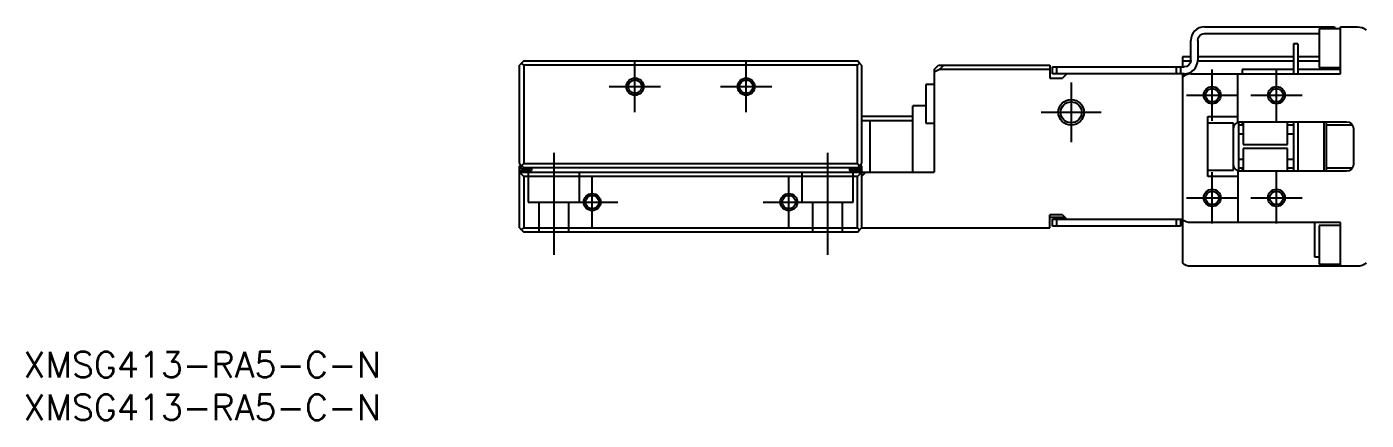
# Model space of a CAD drawing. Extents: x 0 to 566, y -8 to 193.
# Drawn here: x 0.4 to 157, y -8 to 38 of the extents above; entities that cross this region are included whole.
import ezdxf

# ---------------------------------------------------------------- set-up
doc = ezdxf.new("R2010")
doc.units = 0
doc.header["$LTSCALE"] = 0.5
doc.linetypes.add('CENTER', pattern=[50.8, 31.75, -6.35, 6.35, -6.35])
doc.linetypes.add('DASHED', pattern=[19.05, 12.7, -6.35])
for name, color, linetype in [('MSM_CENTER', 1, 'CENTER'), ('MSM_CONTINUOUS', 7, 'CONTINUOUS'), ('MSM_DASHED', 4, 'DASHED'), ('MSM_NARROW', 5, 'CONTINUOUS'), ('MSM_PART_NUMBER', 7, 'CONTINUOUS')]:
    doc.layers.add(name, color=color, linetype=linetype)
doc.styles.get("Standard").update_dxf_attribs({"font": 'txt.shx', "height": 1, "bigfont": 'bigfont.shx'})

# ---------------------------------------------------------------- blocks, each defined once
blk = doc.blocks.new('*U2')
at = {"layer": 'MSM_PART_NUMBER'}
blk.add_text('XMSG413-RA5-C-N', height=3, dxfattribs=at).set_placement((0, -3))
blk = doc.blocks.new('*U3')
at = {"layer": 'MSM_PART_NUMBER'}
blk.add_text('XMSG413-RA5-C-N', height=3, dxfattribs=at).set_placement((0, -8))

msp = doc.modelspace()

# ---------------------------------------------------------------- linework, layer by layer
at = {"layer": 'MSM_CENTER'}
for p, q in [((71.5, 28), (71.5, 34)), ((84.5, 28), (84.5, 34)), ((139, 27), (139, 33)), ((146.5, 27), (146.5, 33)), ((122.5, 31.5), (122.5, 24.5)), ((68.5, 31), (74.5, 31)), ((81.5, 31), (87.5, 31)), ((136, 30), (142, 30)), ((143.5, 30), (149.5, 30)), ((119, 28), (126, 28)), ((62, 23.26), (62, 11.33)), ((94, 23.26), (94, 11.33)), ((66.5, 14.5), (66.5, 20.5)), ((89.5, 14.5), (89.5, 20.5)), ((139, 15), (139, 21)), ((146.5, 15), (146.5, 21)), ((63.5, 17.5), (69.5, 17.5)), ((86.5, 17.5), (92.5, 17.5)), ((136, 18), (142, 18)), ((143.5, 18), (149.5, 18))]:
    msp.add_line(p, q, dxfattribs=at)
at = {"layer": 'MSM_CONTINUOUS'}
for p, q in [((138.1, 38), (153.3, 38)), ((154, 37.75), (151.5, 37.75)), ((151.5, 37.75), (151.5, 33.25)), ((152.8, 37.75), (152.8, 38)), ((153.3, 38), (153.3, 37.75)), ((154, 38), (156, 38)), ((154, 32.5), (154, 38)), ((136.5, 34.1), (136.5, 36.4)), ((137.3, 36.4), (137.3, 34.1)), ((138.1, 37.2), (151.5, 37.2)), ((136.5, 34.5), (135.5, 34.5)), ((135.5, 34.5), (135.5, 33.3)), ((148.5, 34.5), (137.3, 34.5)), ((148.5, 36), (148.5, 32.5)), ((149, 36), (148.5, 36)), ((149, 36), (149, 32.5)), ((151.5, 34.5), (149, 34.5)), ((58.25, 33.75), (58, 33.5)), ((58, 22), (58, 33.5)), ((58.5, 34), (58.25, 33.75)), ((58.5, 33.5), (58.25, 33.75)), ((58.5, 34), (97.5, 34)), ((58.5, 33.5), (58.5, 22)), ((97.5, 33.5), (58.5, 33.5)), ((97.75, 33.75), (97.5, 34)), ((97.75, 33.75), (97.5, 33.5)), ((97.5, 22), (97.5, 33.5)), ((98, 33.5), (97.75, 33.75)), ((98, 33.5), (98, 22)), ((106.5, 33), (107, 33.5)), ((106.5, 33), (106.5, 21)), ((107.11, 33), (106.5, 32.69)), ((107, 33.5), (120, 33.5)), ((107.61, 33.5), (107.11, 33)), ((120, 33), (107.11, 33)), ((120, 33.5), (120, 32)), ((120.3, 32.5), (120.3, 33.3)), ((120.3, 33.3), (135.7, 33.3)), ((120.8, 33.3), (120.8, 32.5)), ((134.8, 32.5), (134.8, 33.3)), ((135.3, 33.3), (135.3, 32.5)), ((135.5, 34), (136.49, 34)), ((137.3, 34), (148.5, 34)), ((142.5, 33), (142.5, 32.5)), ((148.5, 33), (142.5, 33)), ((149, 34), (151.5, 34)), ((154, 33), (149, 33)), ((151.5, 33.25), (154, 33.25)), ((120, 32), (121.5, 32)), ((135.7, 32.5), (120.3, 32.5)), ((122, 32.5), (121.5, 32)), ((135.5, 32.5), (135.5, 15.5)), ((136.5, 32.5), (154, 32.5)), ((142, 26.87), (142, 32.5)), ((105.5, 31.25), (105.5, 26.75)), ((106.5, 31.25), (105.5, 31.25)), ((104, 21), (104, 28.75)), ((105.5, 28.75), (104, 28.75)), ((104, 27.5), (98, 27.5)), ((104, 27), (98, 27)), ((99, 21), (99, 27)), ((105.5, 26.75), (106.5, 26.75)), ((138.5, 27.5), (142, 27.5)), ((138.5, 20.5), (138.5, 27.5)), ((141.5, 26.75), (138.5, 26.75)), ((141.5, 21.25), (141.5, 26.75)), ((142, 26.87), (142.09, 26.87)), ((142.01, 26.85), (142.09, 26.87)), ((142.1, 21.12), (142.1, 26.88)), ((142.3, 26.9), (154.7, 26.9)), ((142.5, 26.9), (142.5, 26.5)), ((142.6, 26.9), (142.6, 24.25)), ((147.8, 24.25), (147.8, 26.9)), ((148.5, 26.9), (148.5, 21.1)), ((149, 26.9), (149, 21.1)), ((152.1, 21.1), (152.1, 26.9)), ((152.3, 26.9), (152.3, 21.1)), ((142.6, 26.5), (142.1, 26.5)), ((142.1, 25.5), (142.6, 25.5)), ((148.5, 26.5), (147.8, 26.5)), ((147.8, 25.5), (148.5, 25.5)), ((155.39, 26.5), (152.3, 26.5)), ((155.5, 26.1), (155.5, 21.9)), ((142.6, 24.25), (147.8, 24.25)), ((142.6, 23.75), (142.6, 21.1)), ((147.8, 23.75), (142.6, 23.75)), ((147.8, 21.1), (147.8, 23.75)), ((58, 22), (58.25, 21.75)), ((58.25, 21.75), (58.5, 22)), ((58.5, 22), (97.5, 22)), ((97.5, 22), (97.75, 21.75)), ((97.75, 21.75), (98, 22)), ((142.6, 22.5), (142.1, 22.5)), ((148.5, 22.5), (147.8, 22.5)), ((58, 21.7), (58.1, 21.8)), ((58, 14.5), (58, 21.7)), ((58, 21.2), (59.4, 21.2)), ((58.5, 20.5), (58, 21)), ((58, 21), (106.5, 21)), ((58.1, 21.7), (58.1, 21.9)), ((58.25, 21.75), (58.5, 21.5)), ((58.4, 21.4), (59.1, 21.4)), ((97.5, 21.5), (58.5, 21.5)), ((58.5, 20.5), (58.5, 14.5)), ((97.5, 20.5), (58.5, 20.5)), ((59.4, 21.5), (59.4, 21.2)), ((96.6, 21.5), (96.6, 21.2)), ((98, 21.2), (96.6, 21.2)), ((96.9, 21.4), (97.6, 21.4)), ((97.5, 21.5), (97.75, 21.75)), ((98, 21), (97.5, 20.5)), ((97.5, 14.5), (97.5, 20.5)), ((97.9, 21.9), (97.9, 21.7)), ((97.9, 21.8), (98, 21.7)), ((98, 21.7), (98, 14.5)), ((98, 20.5), (98.5, 21)), ((138.5, 21.25), (141.5, 21.25)), ((142, 20.5), (138.5, 20.5)), ((142, 21.13), (142, 15.1)), ((142, 21.13), (142.09, 21.13)), ((142.09, 21.13), (142.01, 21.16)), ((142.1, 21.5), (142.6, 21.5)), ((154.7, 21.1), (142.3, 21.1)), ((142.5, 21.5), (142.5, 21.1)), ((147.8, 21.5), (148.5, 21.5)), ((152.3, 21.5), (155.39, 21.5)), ((121.5, 16), (120, 16)), ((120, 14.5), (120, 16)), ((120, 15.75), (121.75, 15.75)), ((121.5, 16), (122, 15.5)), ((58, 14.5), (58.25, 14.25)), ((58.25, 14.25), (58.5, 14.5)), ((58.25, 14.25), (58.5, 14)), ((58.5, 14.5), (97.5, 14.5)), ((97.5, 14.5), (97.75, 14.25)), ((97.5, 14), (97.75, 14.25)), ((97.75, 14.25), (98, 14.5)), ((98, 14.5), (120, 14.5)), ((120.3, 14.7), (120.3, 15.5)), ((120.3, 15.5), (135.5, 15.5)), ((135.3, 14.7), (120.3, 14.7)), ((120.8, 15.5), (120.8, 14.7)), ((134.8, 14.7), (134.8, 15.5)), ((135.3, 15.5), (135.3, 14.7)), ((135.5, 15.48), (135.5, 10.38)), ((154, 15.1), (136.5, 15.1)), ((151, 11.05), (151, 15.1)), ((154, 14.75), (151.5, 14.75)), ((151.5, 14.75), (151.5, 10.25)), ((154, 10), (154, 15.1)), ((97.5, 14), (58.5, 14)), ((151.5, 11.05), (151, 11.05)), ((156, 10), (136.5, 10)), ((151.5, 10.25), (154, 10.25))]:
    msp.add_line(p, q, dxfattribs=at)
at = {"layer": 'MSM_CONTINUOUS', "extrusion": (0, 0, -1)}
for p, q in [((141.69, 26.61), (141.72, 26.65)), ((141.72, 26.65), (141.75, 26.68)), ((141.75, 26.68), (141.77, 26.7)), ((141.77, 26.7), (141.8, 26.73)), ((141.8, 26.73), (141.84, 26.75)), ((141.84, 26.75), (141.87, 26.77)), ((141.87, 26.77), (141.9, 26.8)), ((141.9, 26.8), (141.94, 26.82)), ((141.94, 26.82), (141.97, 26.83)), ((141.97, 26.83), (142, 26.84)), ((142, 26.84), (142.01, 26.85)), ((141.5, 26.15), (141.51, 26.21)), ((141.5, 26.1), (141.5, 26.15)), ((141.51, 26.21), (141.52, 26.26)), ((141.52, 26.26), (141.53, 26.31)), ((141.53, 26.31), (141.54, 26.36)), ((141.54, 26.36), (141.56, 26.41)), ((141.56, 26.41), (141.58, 26.46)), ((141.58, 26.46), (141.61, 26.5)), ((141.61, 26.5), (141.64, 26.55)), ((141.64, 26.55), (141.66, 26.58)), ((141.66, 26.58), (141.69, 26.61)), ((141.5, 21.86), (141.5, 21.9)), ((141.5, 21.81), (141.5, 21.86)), ((141.51, 21.77), (141.5, 21.81)), ((141.52, 21.73), (141.51, 21.77)), ((141.53, 21.68), (141.52, 21.73)), ((141.55, 21.63), (141.53, 21.68)), ((141.57, 21.58), (141.55, 21.63)), ((141.59, 21.53), (141.57, 21.58)), ((141.61, 21.49), (141.59, 21.53)), ((141.64, 21.44), (141.61, 21.49)), ((141.67, 21.4), (141.64, 21.44)), ((141.71, 21.36), (141.67, 21.4)), ((141.74, 21.33), (141.71, 21.36)), ((141.77, 21.3), (141.74, 21.33)), ((141.8, 21.28), (141.77, 21.3)), ((141.83, 21.25), (141.8, 21.28)), ((141.86, 21.23), (141.83, 21.25)), ((141.89, 21.21), (141.86, 21.23)), ((141.92, 21.2), (141.89, 21.21)), ((141.94, 21.18), (141.92, 21.2)), ((141.97, 21.17), (141.94, 21.18)), ((141.99, 21.16), (141.97, 21.17)), ((142.01, 21.16), (141.99, 21.16))]:
    msp.add_line(p, q, dxfattribs=at)
at = {"layer": 'MSM_CONTINUOUS'}
for centre, radius in [((71.5, 31), 0.783), ((84.5, 31), 0.783), ((139, 30), 0.783), ((146.5, 30), 0.783), ((122.5, 28), 1.23), ((66.5, 17.5), 0.783), ((89.5, 17.5), 0.783), ((139, 18), 0.783), ((146.5, 18), 0.783)]:
    msp.add_circle(centre, radius, dxfattribs=at)
for centre, radius, start, end in [((138.1, 36.4), 1.6, 90, 180), ((135.7, 34.1), 1.6, 270, 0), ((136.5, 31), 1.5, 90, 131.8103), ((58.4, 21.7), 0.3, 180, 270), ((59.1, 21.7), 0.3, 270, 318.1897), ((96.9, 21.7), 0.3, 221.8103, 270), ((97.6, 21.7), 0.3, 270, 0)]:
    msp.add_arc(centre, radius, start, end, dxfattribs=at)
at = {"layer": 'MSM_CONTINUOUS', "extrusion": (0, 0, -1)}
for centre, radius, start, end in [((-156, 36.5), 1.5, 90, 131.8103), ((-138.1, 36.4), 0.8, 0, 90), ((-135.7, 34.1), 0.8, 180, 270), ((-142.3, 26.1), 0.8, 74.8734, 90), ((-154.7, 26.1), 0.8, 90, 180), ((-142.3, 21.9), 0.8, 270, 285.1266), ((-154.7, 21.9), 0.8, 180, 270), ((-136.5, 16.6), 1.5, 270, 311.8103), ((-136.5, 11.5), 1.5, 270, 311.8103), ((-156, 11.5), 1.5, 228.1897, 270)]:
    msp.add_arc(centre, radius, start, end, dxfattribs=at)
at = {"layer": 'MSM_DASHED'}
for p, q in [((59, 21), (59, 17.5)), ((65, 17.5), (65, 21)), ((91, 21), (91, 17.5)), ((97, 17.5), (97, 21)), ((59, 17.5), (65, 17.5)), ((60.25, 17.5), (60.25, 14)), ((63.75, 14), (63.75, 17.5)), ((91, 17.5), (97, 17.5)), ((92.25, 17.5), (92.25, 14)), ((95.75, 14), (95.75, 17.5))]:
    msp.add_line(p, q, dxfattribs=at)
at = {"layer": 'MSM_NARROW'}
for centre, radius in [((71.5, 31), 1), ((84.5, 31), 1), ((139, 30), 1), ((146.5, 30), 1), ((122.5, 28), 1.5), ((139, 18), 1), ((146.5, 18), 1), ((66.5, 17.5), 1), ((89.5, 17.5), 1)]:
    msp.add_circle(centre, radius, dxfattribs=at)

# ---------------------------------------------------------------- block references
at = {"layer": 'MSM_CONTINUOUS'}
for name in ['*U2', '*U3']:
    msp.add_blockref(name, (0, 0), dxfattribs=at)

doc.saveas('drawing.dxf')
